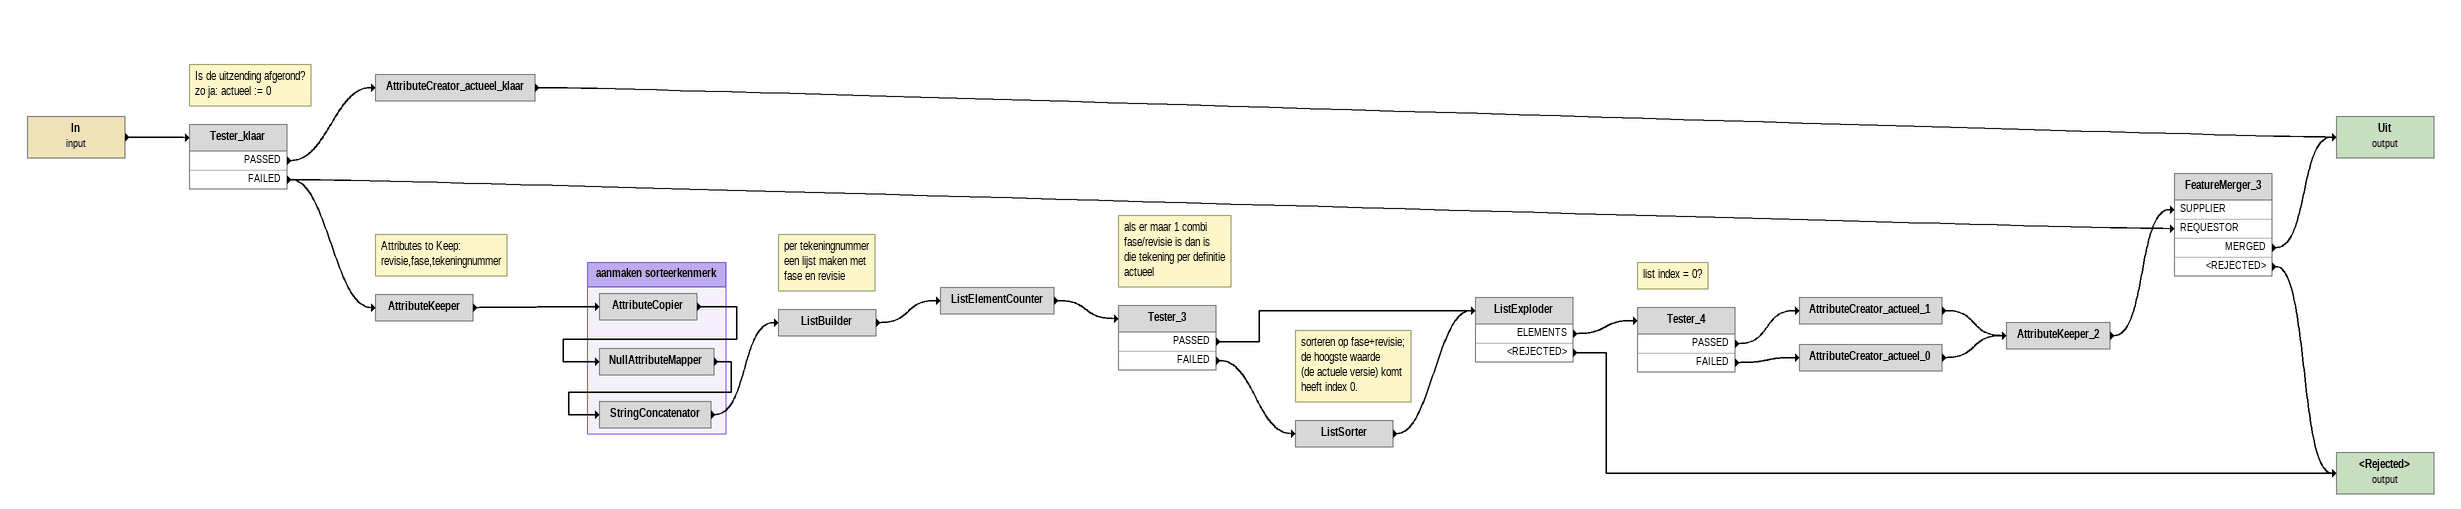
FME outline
In (input)
    -> Tester_klaar
Note: Is de uitzending afgerond? / zo ja: actueel := 0
Tester_klaar
    PASSED -> AttributeCreator_actueel_klaar
    FAILED -> AttributeKeeper
    FAILED -> FeatureMerger_3 [REQUESTOR]
AttributeCreator_actueel_klaar
    -> Uit (output)
Note: Attributes to Keep: / revisie,fase,tekeningnummer
AttributeKeeper
    -> AttributeCopier
Note: per tekeningnummer / een lijst maken met / fase en revisie
ListBuilder
    -> ListElementCounter
ListElementCounter
    -> Tester_3
Note: als er maar 1 combi / fase/revisie is dan is / die tekening per definitie / actueel
Tester_3
    PASSED -> ListExploder
    FAILED -> ListSorter
Note: sorteren op fase+revisie; / de hoogste waarde / (de actuele versie) komt / heeft index 0.
ListSorter
    -> ListExploder
ListExploder
    ELEMENTS -> Tester_4
    <REJECTED> -> <Rejected> (output)
Note: list index = 0?
Tester_4
    PASSED -> AttributeCreator_actueel_1
    FAILED -> AttributeCreator_actueel_0
AttributeCreator_actueel_1
    -> AttributeKeeper_2
AttributeCreator_actueel_0
    -> AttributeKeeper_2
AttributeKeeper_2
    -> FeatureMerger_3 [SUPPLIER]
FeatureMerger_3
    MERGED -> Uit (output)
    <REJECTED> -> <Rejected> (output)
Uit (output)
<Rejected> (output)

Bookmark: aanmaken sorteerkenmerk
AttributeCopier
    -> NullAttributeMapper
NullAttributeMapper
    -> StringConcatenator
StringConcatenator
    -> ListBuilder
